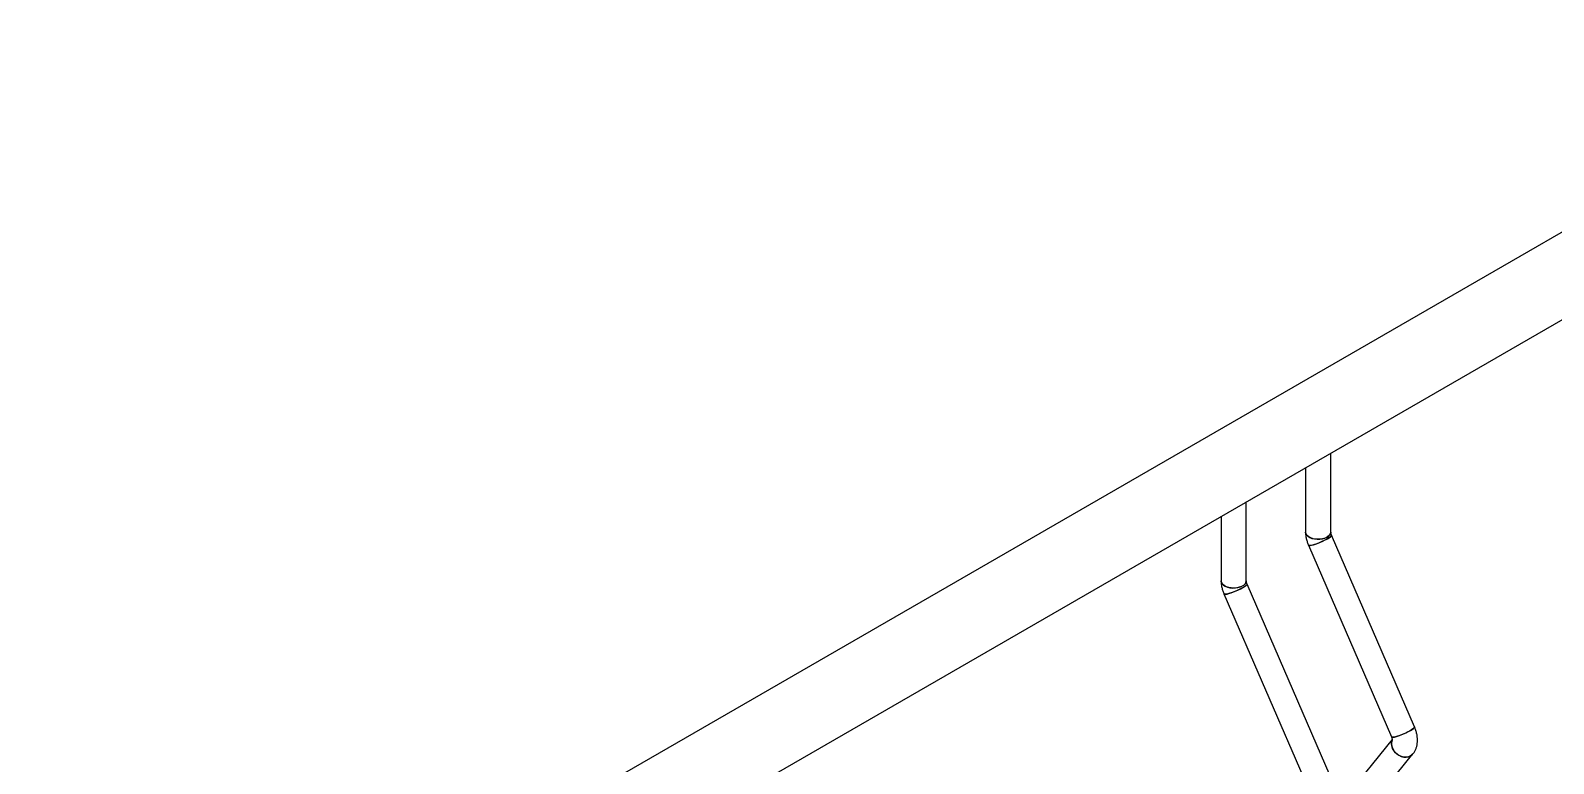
# Model space of a CAD drawing. Header units: millimetres. Extents: x 2157 to 8097, y -3726 to 474.
# Drawn here: x 6242 to 7211, y -1460 to -994 of the extents above; entities that cross this region are included whole.
import ezdxf

# ---------------------------------------------------------------- set-up
doc = ezdxf.new("R2010")
doc.units = ezdxf.units.MM

msp = doc.modelspace()

# ---------------------------------------------------------------- linework, layer by layer
for p, q in [((7475.2, -972.61), (6256.89, -1675.92)), ((6242.4, -1740.06), (7499.35, -1014.44)), ((7069.49, -1312.81), (7069.49, -1262.59)), ((7053.49, -1271.83), (7053.49, -1312.81)), ((7015.75, -1343.84), (7015.75, -1293.61)), ((6999.75, -1302.85), (6999.75, -1343.84)), ((7122.83, -1436.83), (7070.02, -1314.85)), ((7055.33, -1321.21), (7108.15, -1443.19)), ((7069.09, -1467.85), (7016.28, -1345.87)), ((7001.59, -1352.23), (7054.41, -1474.21)), ((7108.64, -1444.82), (7001.84, -1575.86)), ((7014.25, -1585.96), (7121.77, -1454.03))]:
    msp.add_line(p, q)
at = {"flags": 128}
for points in [[(7069.49, -1312.81), (7069.48, -1312.94), (7069.25, -1313.93), (7068.65, -1314.86), (7067.72, -1315.71), (7066.5, -1316.41), (7065.04, -1316.95), (7063.42, -1317.29), (7061.7, -1317.43), (7059.98, -1317.35), (7058.33, -1317.05), (7056.82, -1316.56), (7055.53, -1315.9), (7054.52, -1315.08), (7053.84, -1314.17), (7053.51, -1313.19), (7053.49, -1312.81)], [(7053.49, -1312.82), (7053.63, -1313.68), (7054.14, -1314.64), (7054.99, -1315.51), (7056.14, -1316.25), (7057.55, -1316.83), (7059.14, -1317.23), (7060.84, -1317.41), (7062.57, -1317.39), (7064.25, -1317.15), (7065.8, -1316.7), (7067.14, -1316.08)], [(7070.02, -1314.85), (7069.98, -1315.12), (7069.62, -1315.57), (7068.94, -1316.13), (7067.97, -1316.77), (7066.74, -1317.48), (7065.33, -1318.21), (7063.79, -1318.93), (7062.2, -1319.61), (7060.63, -1320.22), (7059.16, -1320.72), (7057.85, -1321.1), (7056.77, -1321.34), (7055.96, -1321.42), (7055.47, -1321.34), (7055.33, -1321.21)], [(7055.33, -1321.21), (7055.35, -1321.24), (7055.68, -1321.4), (7056.33, -1321.4), (7057.28, -1321.24), (7058.48, -1320.93), (7059.88, -1320.49), (7061.41, -1319.93), (7063, -1319.28), (7064.57, -1318.58), (7066.06, -1317.84), (7067.38, -1317.12)], [(7067.38, -1317.12), (7068.49, -1316.44), (7069.32, -1315.83), (7069.85, -1315.33), (7070.03, -1314.95), (7070.02, -1314.85)], [(7015.75, -1343.84), (7015.74, -1343.96), (7015.51, -1344.95), (7014.91, -1345.89), (7013.98, -1346.73), (7012.76, -1347.43), (7011.3, -1347.97), (7009.68, -1348.32), (7007.96, -1348.45), (7006.24, -1348.37), (7004.59, -1348.08), (7003.08, -1347.59), (7001.79, -1346.92), (7000.78, -1346.11), (7000.1, -1345.19), (6999.77, -1344.21), (6999.75, -1343.84)], [(6999.75, -1343.84), (6999.89, -1344.71), (7000.4, -1345.66), (7001.25, -1346.53), (7002.4, -1347.27), (7003.81, -1347.86), (7005.4, -1348.25), (7007.1, -1348.44), (7008.83, -1348.41), (7010.51, -1348.17), (7012.06, -1347.73), (7013.4, -1347.1)], [(7016.28, -1345.88), (7016.24, -1346.15), (7015.88, -1346.59), (7015.2, -1347.15), (7014.23, -1347.8), (7013, -1348.5), (7011.59, -1349.23), (7010.05, -1349.96), (7008.46, -1350.64), (7006.89, -1351.24), (7005.42, -1351.75), (7004.11, -1352.13), (7003.03, -1352.36), (7002.22, -1352.44), (7001.73, -1352.36), (7001.59, -1352.23)], [(7013.64, -1348.14), (7014.75, -1347.46), (7015.58, -1346.86), (7016.1, -1346.35), (7016.29, -1345.97), (7016.28, -1345.87)], [(7001.59, -1352.23), (7001.61, -1352.26), (7001.94, -1352.42), (7002.59, -1352.42), (7003.54, -1352.26), (7004.74, -1351.95), (7006.14, -1351.51), (7007.67, -1350.95), (7009.26, -1350.3), (7010.83, -1349.6), (7012.32, -1348.87), (7013.64, -1348.14)], [(7122.83, -1436.83), (7122.8, -1437.1), (7122.44, -1437.55), (7121.76, -1438.11), (7120.78, -1438.75), (7119.56, -1439.46), (7118.15, -1440.19), (7116.61, -1440.91), (7115.02, -1441.6), (7113.45, -1442.2), (7111.98, -1442.71), (7110.67, -1443.08), (7109.59, -1443.32), (7108.78, -1443.4), (7108.29, -1443.32), (7108.15, -1443.19)], [(7108.15, -1443.18), (7108.17, -1443.22), (7108.5, -1443.38), (7109.15, -1443.38), (7110.1, -1443.22), (7111.3, -1442.91), (7112.7, -1442.47), (7114.23, -1441.91), (7115.82, -1441.26), (7117.39, -1440.56), (7118.87, -1439.82), (7120.2, -1439.1)], [(7120.2, -1439.1), (7121.31, -1438.42), (7122.14, -1437.81), (7122.66, -1437.31), (7122.85, -1436.93), (7122.83, -1436.83)], [(7121.77, -1454.03), (7120.91, -1454.86), (7119.69, -1455.57), (7118.27, -1455.97), (7116.73, -1456.04), (7115.13, -1455.78), (7113.56, -1455.2), (7112.07, -1454.34), (7110.75, -1453.22), (7109.66, -1451.9), (7108.84, -1450.45), (7108.34, -1448.93), (7108.17, -1447.41), (7108.35, -1445.96), (7108.58, -1445.25)], [(7108.59, -1445.22), (7108.57, -1445.29), (7108.22, -1446.67), (7108.21, -1448.16), (7108.55, -1449.69), (7109.21, -1451.19), (7110.17, -1452.58), (7111.39, -1453.8), (7112.8, -1454.8), (7114.34, -1455.53), (7115.94, -1455.95), (7117.51, -1456.04), (7119, -1455.81), (7120.33, -1455.25)], [(7120.33, -1455.25), (7121.43, -1454.4), (7121.77, -1454.03)]]:
    msp.add_lwpolyline(points, dxfattribs=at)
for centre, start, end in [((7065.55, -1312.46), 293.80604, 354.90602), ((7011.81, -1343.48), 293.80875, 354.9033)]:
    msp.add_arc(centre, 3.96, start, end)
for points, knots in [([(7053.49, -1312.81), (7053.5, -1313.28), (7053.53, -1314.48), (7053.81, -1316.46), (7054.36, -1318.68), (7054.93, -1320.26), (7055.28, -1321.08), (7055.33, -1321.21)], [0, 0, 0, 0, 0.165834, 0.431846, 0.699444, 0.955344, 1, 1, 1, 1]), ([(7070.02, -1314.85), (7069.96, -1314.7), (7069.78, -1314.27), (7069.58, -1313.6), (7069.49, -1313.04), (7069.49, -1312.88), (7069.49, -1312.81)], [0, 0, 0, 0, 0.155541, 0.466736, 0.775214, 1, 1, 1, 1]), ([(6999.75, -1343.84), (6999.76, -1344.3), (6999.79, -1345.51), (7000.07, -1347.48), (7000.62, -1349.71), (7001.19, -1351.29), (7001.54, -1352.11), (7001.59, -1352.23)], [0, 0, 0, 0, 0.165834, 0.431846, 0.699445, 0.955344, 1, 1, 1, 1]), ([(7016.28, -1345.87), (7016.22, -1345.73), (7016.04, -1345.29), (7015.84, -1344.63), (7015.75, -1344.06), (7015.75, -1343.9), (7015.75, -1343.84)], [0, 0, 0, 0, 0.155545, 0.466734, 0.775213, 1, 1, 1, 1]), ([(7108.15, -1443.19), (7108.21, -1443.33), (7108.39, -1443.77), (7108.59, -1444.44), (7108.68, -1445.01), (7108.68, -1445.28), (7108.68, -1445.26), (7108.68, -1445.25)], [0, 0, 0, 0, 0.129414, 0.388296, 0.644933, 0.876365, 1, 1, 1, 1]), ([(7121.77, -1454.03), (7122.11, -1453.58), (7122.82, -1452.62), (7123.63, -1450.98), (7124.24, -1449.18), (7124.6, -1447.24), (7124.72, -1445.17), (7124.59, -1443), (7124.19, -1440.77), (7123.59, -1438.69), (7123.06, -1437.39), (7122.83, -1436.83)], [0, 0, 0, 0, 0.096649, 0.201789, 0.309065, 0.4201, 0.53581, 0.656129, 0.779742, 0.904501, 1, 1, 1, 1])]:
    msp.add_open_spline(points, degree=3, knots=knots)

doc.saveas('drawing.dxf')
